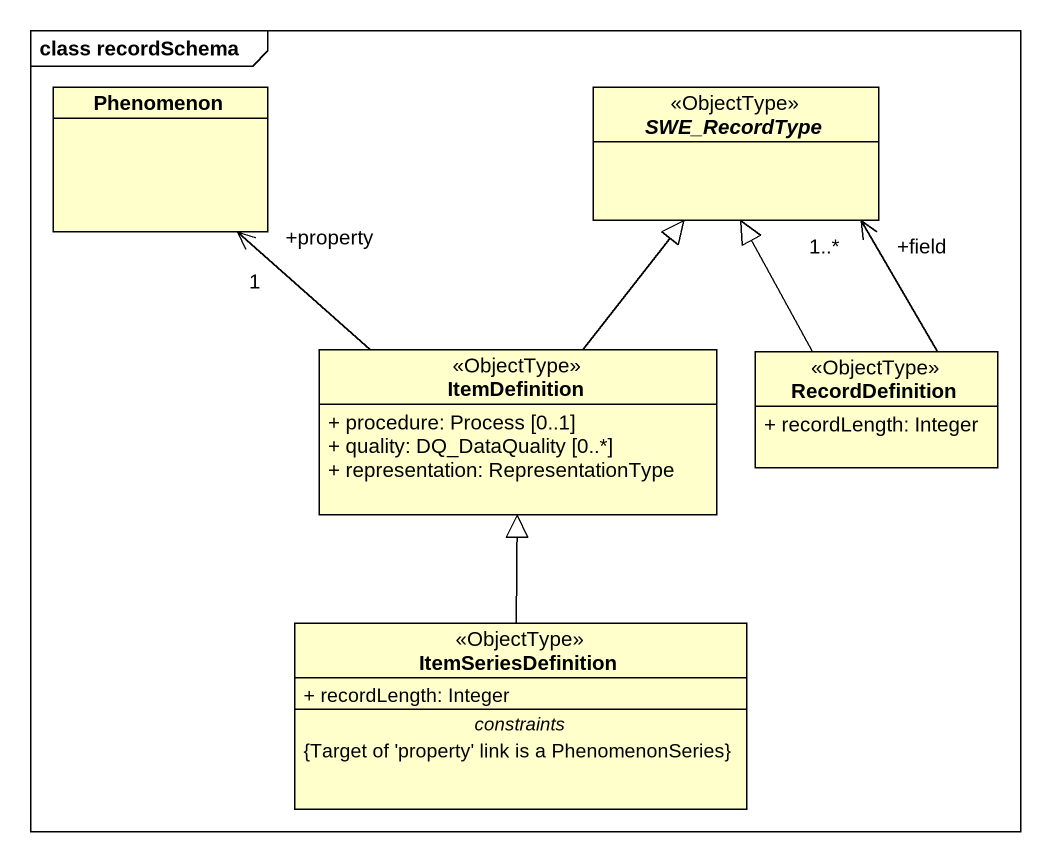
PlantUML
@startuml
mainframe class recordSchema
hide circle
hide empty members
skinparam classAttributeIconSize 0
class Phenomenon
abstract class SWE_RecordType <<ObjectType>>
class ItemDefinition <<ObjectType>> {
  + procedure: Process [0..1]
  + quality: DQ_DataQuality [0..*]
  + representation: RepresentationType
}
class RecordDefinition <<ObjectType>> {
  + recordLength: Integer
}
class ItemSeriesDefinition <<ObjectType>> {
  + recordLength: Integer
  -- constraints --
  {Target of 'property' link is a PhenomenonSeries}
}
ItemDefinition -up-> "+property\n1" Phenomenon
ItemDefinition -up-|> SWE_RecordType
RecordDefinition -up-> "+field\n1..*" SWE_RecordType
RecordDefinition -up-|> SWE_RecordType
ItemSeriesDefinition -up-|> ItemDefinition
@enduml
